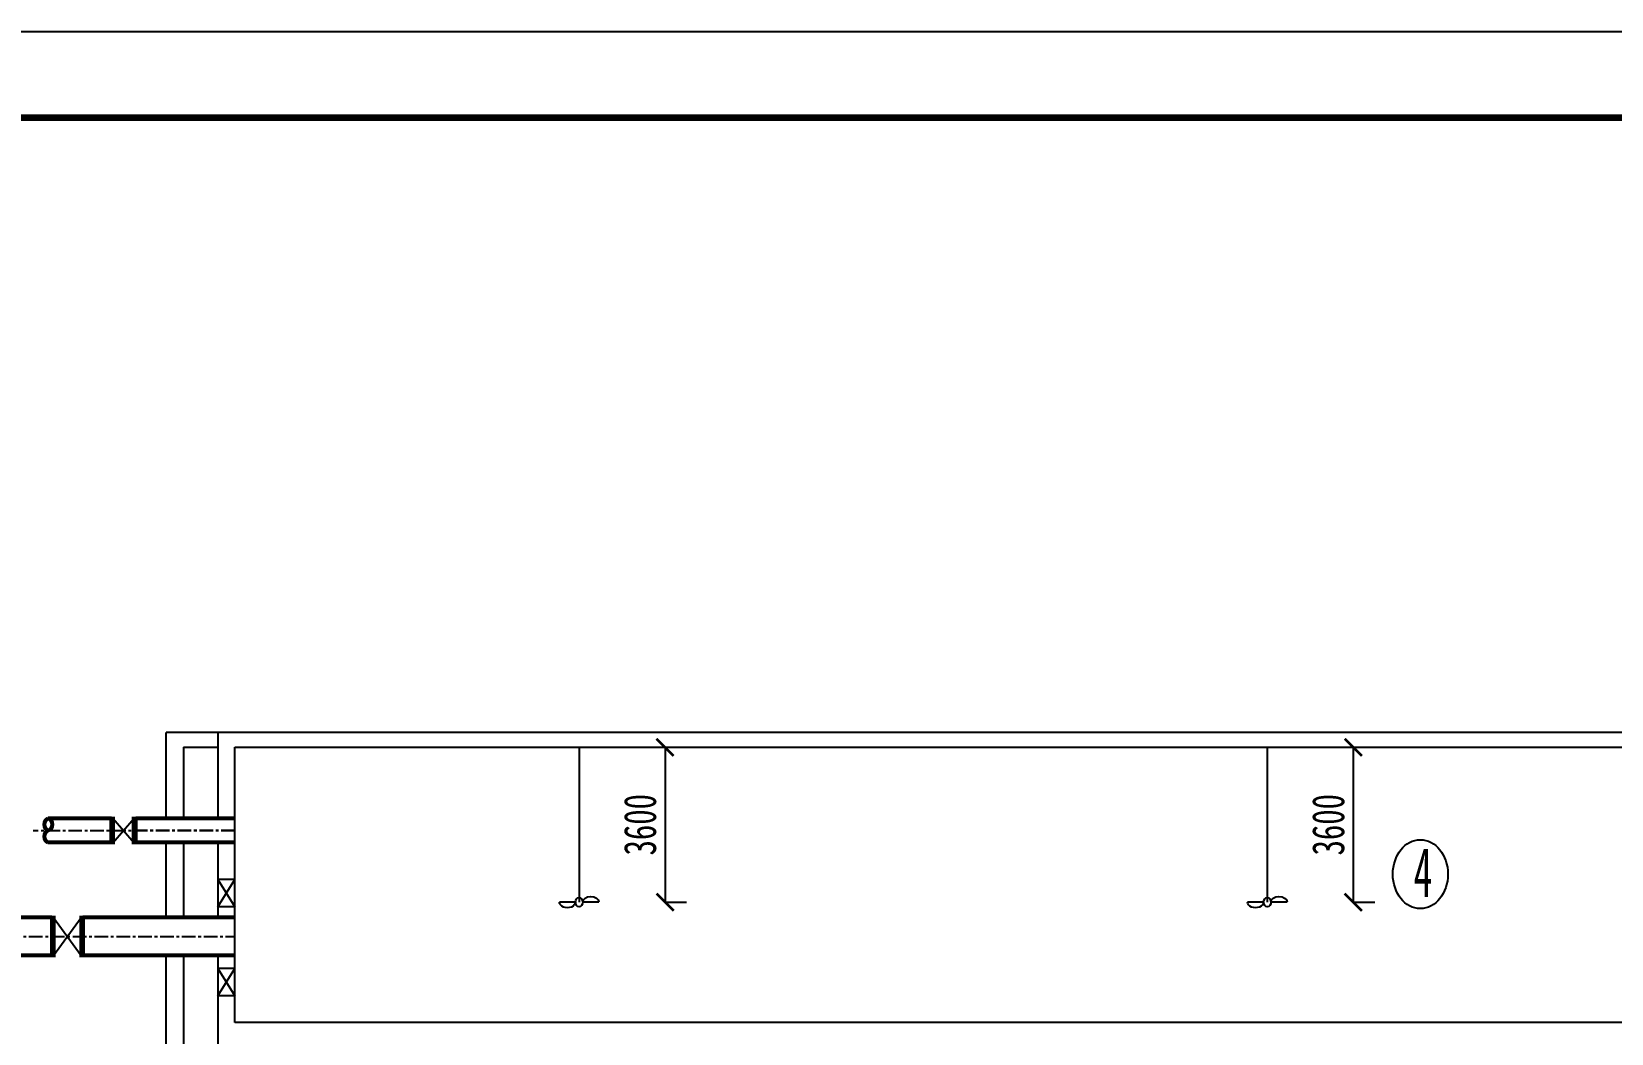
# Model space of a CAD drawing. Header units: millimetres. Extents: x 738100 to 1284508, y 138373 to 260796.
# Drawn here: x 775173 to 811900, y 237511 to 260796 of the extents above; entities that cross this region are included whole.
import ezdxf

# ---------------------------------------------------------------- set-up
doc = ezdxf.new("R2010")
doc.units = ezdxf.units.MM
doc.linetypes.add('CENTER', pattern=[50.8, 31.75, -6.35, 6.35, -6.35])
for name, color, linetype, lineweight in [('污水管', 1, 'Continuous', 53), ('消化液回流', 194, 'Continuous', 53), ('边框粗', 7, 'Continuous', 100)]:
    doc.layers.add(name, color=color, linetype=linetype, lineweight=lineweight)
doc.layers.add('轴线', color=6, linetype='CENTER')
doc.styles.add('样式 3', font='', dxfattribs={"width": 0.7, "height": 1000})
doc.styles.add('长仿宋', font='simfang.ttf', dxfattribs={"width": 0.7})
doc.styles.get('样式 3').set_extended_font_data('FangSong_GB2312')
doc.dimstyles.new('副本ISO-25', dxfattribs={"dimtxt": 750, "dimasz": 400, "dimexe": 500, "dimexo": 200, "dimgap": 200, "dimtad": 1, "dimdec": 1, "dimdsep": 46, "dimtxsty": '长仿宋', "dimblk": 'ARCHTICK', "dimcen": 200, "dimadec": 0, "dimazin": 0, "dimtfac": 1, "dimtdec": 1, "dimtmove": 0, "dimatfit": 3, "dimldrblk": 'ARCHTICK', "dimfxl": 0.5, "dimfxlon": 1, "dimarcsym": 0})

# ---------------------------------------------------------------- blocks, each defined once
blk = doc.blocks.new('_ArchTick')
at = {"color": 0, "linetype": 'ByBlock', "lineweight": 25, "const_width": 0.15}
blk.add_lwpolyline([(-0.5, -0.5), (0.5, 0.5)], dxfattribs=at)
blk = doc.blocks.new('*D41')
at = {"color": 0, "lineweight": -2, "ltscale": 100, "transparency": 16777216}
for p, q in [((766219, 244161), (765718, 244161)), ((766218, 244161), (766218, 237761)), ((766219, 237761), (765718, 237761))]:
    blk.add_line(p, q, dxfattribs=at)
at = {"layer": 'Defpoints', "color": 0, "ltscale": 100, "transparency": 16777216}
for p in [(779900, 244161), (766218, 237761), (779900, 237761)]:
    blk.add_point(p, dxfattribs=at)
at = {"color": 0, "lineweight": -2, "ltscale": 100, "transparency": 16777216, "xscale": 400, "yscale": 400, "zscale": 400}
for p, rotation in [((766218, 244161), 90), ((766218, 237761), 270)]:
    blk.add_blockref('_ArchTick', p, dxfattribs=dict(at, rotation=rotation))
at = {"color": 0, "lineweight": -3, "ltscale": 100, "transparency": 16777216, "insert": (765639, 240961), "char_height": 750, "attachment_point": 5, "rotation": 90, "style": '长仿宋'}
blk.add_mtext('6400', dxfattribs=at)
blk = doc.blocks.new('*D42')
at = {"color": 0, "lineweight": -2, "ltscale": 100, "transparency": 16777216}
for p, q in [((766219, 237761), (765718, 237761)), ((766218, 237761), (766218, 237261)), ((766219, 237261), (765718, 237261)), ((766218, 237261), (766218, 234613))]:
    blk.add_line(p, q, dxfattribs=at)
at = {"layer": 'Defpoints', "color": 0, "ltscale": 100, "transparency": 16777216}
for p in [(779900, 237761), (766218, 237261), (779900, 237261)]:
    blk.add_point(p, dxfattribs=at)
at = {"color": 0, "lineweight": -2, "ltscale": 100, "transparency": 16777216, "xscale": 400, "yscale": 400, "zscale": 400}
for p, rotation in [((766218, 237761), 90), ((766218, 237261), 270)]:
    blk.add_blockref('_ArchTick', p, dxfattribs=dict(at, rotation=rotation))
at = {"color": 0, "lineweight": -3, "ltscale": 100, "transparency": 16777216, "insert": (765637, 235737), "char_height": 750, "attachment_point": 5, "rotation": 90, "style": '长仿宋'}
blk.add_mtext('500.4', dxfattribs=at)
blk = doc.blocks.new('*D202')
at = {"color": 0, "lineweight": -2, "ltscale": 10, "transparency": 16777216}
for p, q in [((789900, 244161), (790400, 244161)), ((789900, 244161), (789900, 240561)), ((789900, 240561), (790400, 240561))]:
    blk.add_line(p, q, dxfattribs=at)
at = {"layer": 'Defpoints', "color": 0, "ltscale": 10, "transparency": 16777216}
for p in [(787900, 244161), (787900, 240561), (789900, 240561)]:
    blk.add_point(p, dxfattribs=at)
at = {"color": 0, "lineweight": -2, "ltscale": 10, "transparency": 16777216, "xscale": 400, "yscale": 400, "zscale": 400}
for p, rotation in [((789900, 244161), 90), ((789900, 240561), 270)]:
    blk.add_blockref('_ArchTick', p, dxfattribs=dict(at, rotation=rotation))
at = {"color": 0, "ltscale": 10, "transparency": 16777216, "insert": (789321, 242361), "char_height": 750, "attachment_point": 5, "rotation": 90, "style": '长仿宋'}
blk.add_mtext('3600', dxfattribs=at)
blk = doc.blocks.new('*D203')
at = {"color": 0, "lineweight": -2, "ltscale": 10, "transparency": 16777216}
for p, q in [((805900, 244161), (806400, 244161)), ((805900, 244161), (805900, 240561)), ((805900, 240561), (806400, 240561))]:
    blk.add_line(p, q, dxfattribs=at)
at = {"layer": 'Defpoints', "color": 0, "ltscale": 10, "transparency": 16777216}
for p in [(803900, 244161), (803900, 240561), (805900, 240561)]:
    blk.add_point(p, dxfattribs=at)
at = {"color": 0, "lineweight": -2, "ltscale": 10, "transparency": 16777216, "xscale": 400, "yscale": 400, "zscale": 400}
for p, rotation in [((805900, 244161), 90), ((805900, 240561), 270)]:
    blk.add_blockref('_ArchTick', p, dxfattribs=dict(at, rotation=rotation))
at = {"color": 0, "ltscale": 10, "transparency": 16777216, "insert": (805321, 242361), "char_height": 750, "attachment_point": 5, "rotation": 90, "style": '长仿宋'}
blk.add_mtext('3600', dxfattribs=at)

msp = doc.modelspace()

# ---------------------------------------------------------------- linework, layer by layer
msp.add_line((772063.655, 260796.31), (852063.655, 260796.31))
at = {"lineweight": -3, "ltscale": 100}
for p, q in [((843900.494, 244506.604), (778300.494, 244506.604)), ((778300.494, 242508.054), (778300.494, 244506.604)), ((779500.494, 244506.604), (779500.494, 242508.054)), ((778700.494, 244161.124), (778700.494, 242508.054)), ((778700.494, 244161.124), (779500.494, 244161.124)), ((779900.494, 237761.124), (779900.494, 244161.124)), ((779900.494, 244161.124), (843900.494, 244161.124)), ((779900.494, 237761.124), (779900.494, 244006.245)), ((778300.494, 240202.022), (778300.494, 241948.054)), ((778700.494, 241948.054), (778700.494, 240202.022)), ((779500.494, 241948.054), (779500.494, 241665.336)), ((779500.494, 241665.336), (779500.494, 241105.336)), ((779500.494, 241105.336), (779500.494, 240202.022)), ((778300.494, 237163.753), (778300.494, 239322.022)), ((778700.494, 239322.022), (778700.494, 237163.753)), ((779500.494, 239322.022), (779500.494, 236332.041)), ((843900.494, 237761.124), (779900.494, 237761.124))]:
    msp.add_line(p, q, dxfattribs=at)
at = {"ltscale": 10}
for p, q in [((787900.494, 244161.124), (787900.494, 240561.124)), ((803900.494, 244161.124), (803900.494, 240561.124)), ((777072.521, 241948.054), (777552.521, 242508.054)), ((777072.521, 242508.054), (777552.521, 241948.054)), ((779900.494, 241090.617), (779500.494, 241090.617)), ((779500.494, 240450.617), (779900.494, 241090.617)), ((779500.494, 241090.617), (779900.494, 240450.617)), ((775682.86, 240202.022), (776322.86, 239322.022)), ((775682.86, 239322.022), (776322.86, 240202.022)), ((779900.494, 240450.617), (779500.494, 240450.617)), ((779900.494, 239020.547), (779500.494, 239020.547)), ((779500.494, 238380.547), (779900.494, 239020.547)), ((779500.494, 239020.547), (779900.494, 238380.547)), ((779900.494, 238380.547), (779500.494, 238380.547))]:
    msp.add_line(p, q, dxfattribs=at)
at = {"color": 7, "linetype": 'Continuous', "lineweight": -3}
for p, q in [((787815.241, 240561.124), (787441.995, 240561.124)), ((787815.241, 240561.124), (787441.995, 240561.124)), ((788358.993, 240561.124), (787985.748, 240561.124)), ((788358.993, 240561.124), (787985.748, 240561.124)), ((803815.241, 240561.124), (803441.995, 240561.124)), ((803815.241, 240561.124), (803441.995, 240561.124)), ((804358.993, 240561.124), (803985.748, 240561.124)), ((804358.993, 240561.124), (803985.748, 240561.124))]:
    msp.add_line(p, q, dxfattribs=at)
msp.add_ellipse((807459.34, 241212.402), major_axis=(0, 800), ratio=0.8, start_param=4.71238898, end_param=10.995574288)
for centre in [(787900.494, 240561.124), (787900.494, 240561.124), (803900.494, 240561.124), (803900.494, 240561.124)]:
    msp.add_ellipse(centre, major_axis=(0, 106.567), ratio=0.8, start_param=-1.570796327, end_param=4.71238898, dxfattribs=at)
at = {"color": 7, "linetype": 'Continuous', "lineweight": -3, "extrusion": (0, 0, -1)}
for centre, start_param, end_param in [((788172.37, 240561.124), 3.141592654, 6.283185307), ((788172.37, 240561.124), 3.141592654, 6.283185307), ((804172.37, 240561.124), 3.141592654, 6.283185307), ((804172.37, 240561.124), 3.141592654, 6.283185307), ((787628.618, 240561.124), 0, 3.141592654), ((787628.618, 240561.124), 0, 3.141592654), ((803628.618, 240561.124), 0, 3.141592654), ((803628.618, 240561.124), 0, 3.141592654)]:
    msp.add_ellipse(centre, major_axis=(186.623, 0), ratio=0.700430958, start_param=start_param, end_param=end_param, dxfattribs=at)
at = {"layer": '污水管', "ltscale": 10}
for p, q in [((775642.86, 240202.022), (774096.147, 240202.022)), ((775642.86, 240242.022), (775642.86, 239282.022)), ((775682.86, 240242.022), (775682.86, 239282.022)), ((776322.86, 240242.022), (776322.86, 239282.022)), ((776362.86, 240242.022), (776362.86, 239282.022)), ((779887.824, 240202.022), (776362.86, 240202.022)), ((775642.86, 239322.022), (774096.147, 239322.022)), ((779887.824, 239322.022), (776362.86, 239322.022))]:
    msp.add_line(p, q, dxfattribs=at)
at = {"layer": '消化液回流', "ltscale": 10}
for p, q in [((777032.521, 242508.054), (775561.723, 242508.054)), ((777032.521, 241908.054), (777032.521, 242548.054)), ((777072.521, 241908.054), (777072.521, 242548.054)), ((777552.521, 241908.054), (777552.521, 242548.054)), ((777592.521, 241908.054), (777592.521, 242548.054)), ((779900.494, 242508.054), (777592.521, 242508.054)), ((777032.521, 241948.054), (775561.723, 241948.054)), ((779900.494, 241948.054), (777592.521, 241948.054))]:
    msp.add_line(p, q, dxfattribs=at)
for centre, start, end in [((775613.308, 242368.054), 110.2269395, 249.7730605), ((775510.139, 242368.054), 290.2269395, 69.7730605), ((775613.308, 242088.054), 110.2269395, 249.7730605)]:
    msp.add_arc(centre, 149.201, start, end, dxfattribs=at)
at = {"layer": '轴线', "ltscale": 10}
for p, q in [((779900.494, 242222.638), (775206.682, 242222.638)), ((779900.494, 242222.638), (775206.682, 242222.638)), ((779900.494, 242225.524), (777521.529, 242225.524)), ((774096.147, 239762.022), (779902.02, 239762.022))]:
    msp.add_line(p, q, dxfattribs=at)
at = {"layer": '边框粗', "lineweight": 100}
msp.add_line((743100.048, 258796.31), (904300.048, 258796.31), dxfattribs=at)

# ---------------------------------------------------------------- texts
at = {"style": '样式 3', "oblique": 0.0026621, "width": 0.56}
msp.add_text('4', height=1150.575, rotation=0.0073946, dxfattribs=at).set_placement((807301, 240678.744))

# ---------------------------------------------------------------- dimensions: what is measured, and where the dimension line sits
at = {"lineweight": -3, "ltscale": 100}
for base, p1, p2, picture, middle in [((766218.051, 237761.124), (779900.494, 244161.124), (779900.494, 237761.124), '*D41', (765638.766, 240961.124)), ((766218.051, 237260.765), (779900.494, 237761.124), (779900.494, 237260.765), '*D42', (765636.623, 235736.765))]:
    dim = msp.add_linear_dim(base=base, p1=p1, p2=p2, angle=270, dimstyle='副本ISO-25', dxfattribs=at)
    dim.commit()
    dim.dimension.update_dxf_attribs({"geometry": picture, "text_midpoint": middle})
at = {"ltscale": 10}
for base, p1, p2, picture, middle in [((789900.177, 240561.124), (787900.494, 244161.124), (787900.494, 240561.124), '*D202', (789320.891, 242361.124)), ((805900.177, 240561.124), (803900.494, 244161.124), (803900.494, 240561.124), '*D203', (805320.891, 242361.124))]:
    dim = msp.add_linear_dim(base=base, p1=p1, p2=p2, angle=270, dimstyle='副本ISO-25', dxfattribs=at)
    dim.commit()
    dim.dimension.update_dxf_attribs({"geometry": picture, "text_midpoint": middle})

doc.saveas('drawing.dxf')
